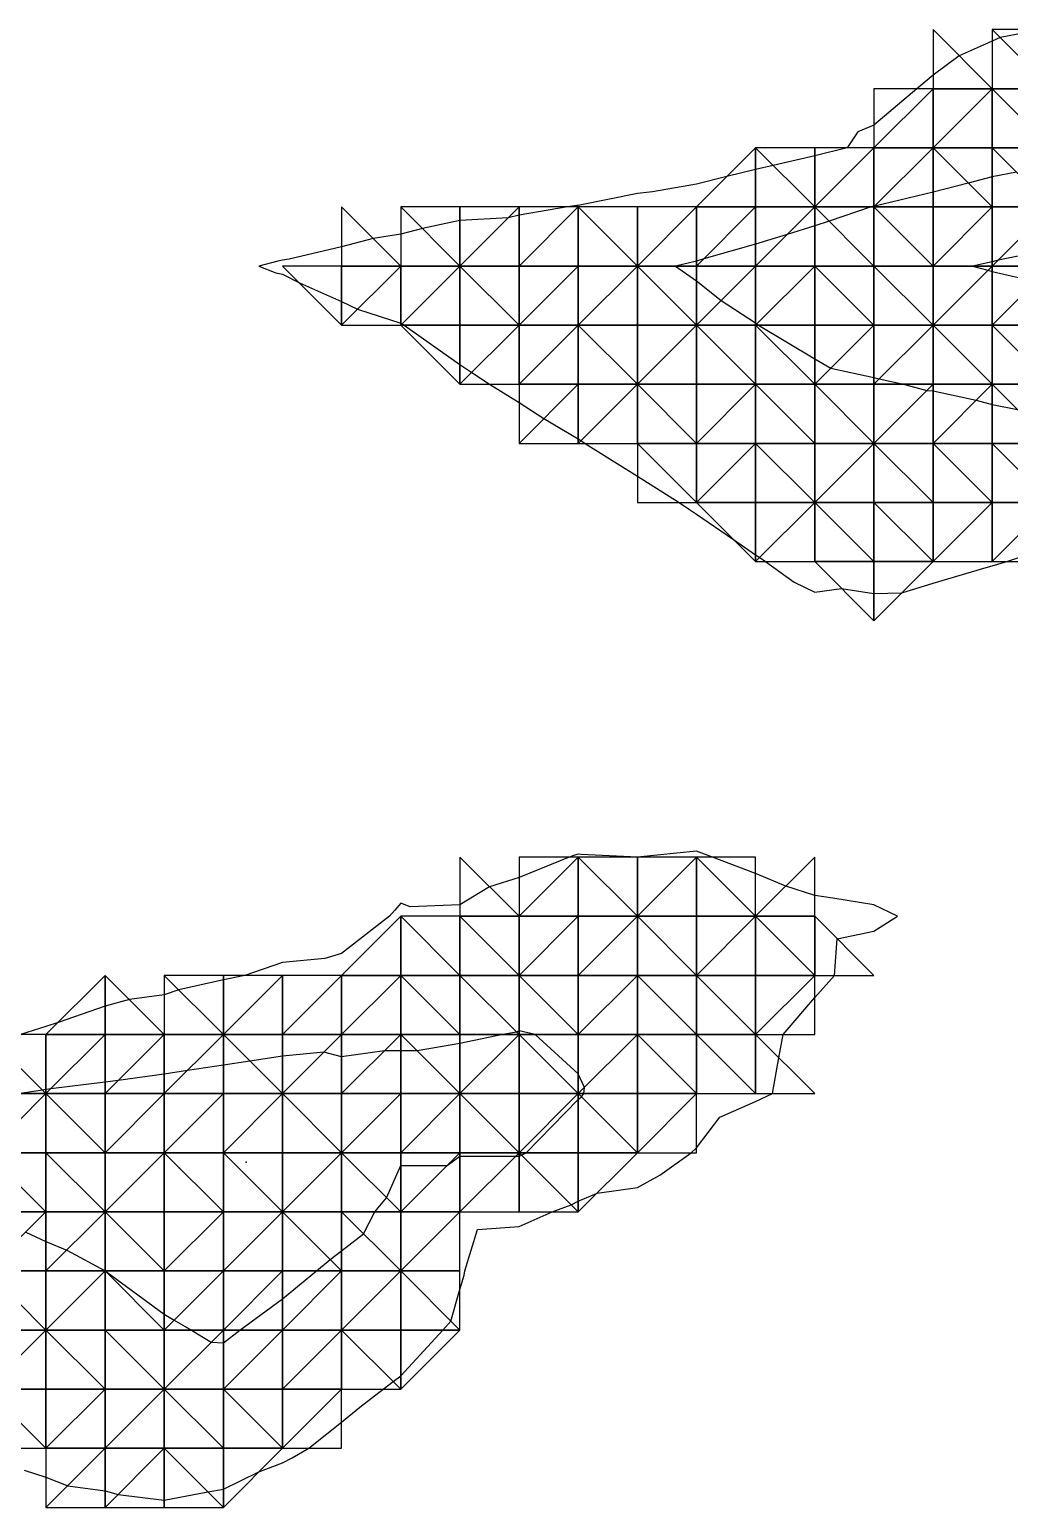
# Model space of a CAD drawing. Header units: metres. Extents: x 4732344 to 4732577, y 2266116 to 2266284.
# Drawn here: x 4732396.06 to 4732404.34, y 2266123.23 to 2266135.73 of the extents above; entities that cross this region are included whole.
import ezdxf

# ---------------------------------------------------------------- set-up
doc = ezdxf.new("R2010")
doc.units = ezdxf.units.M
doc.layers.add('TIN', color=5, linetype='Continuous')

msp = doc.modelspace()

# ---------------------------------------------------------------- linework, layer by layer
at = {"layer": 'lleno', "color": 3}
for points in [[(4732404.627, 2266135.731, 1328.022), (4732404.266, 2266135.663, 1328.024), (4732404.198, 2266135.634, 1328.025), (4732403.92, 2266135.509, 1328.028), (4732403.698, 2266135.346, 1328.033), (4732403.562, 2266135.231, 1328.035), (4732403.198, 2266134.923, 1328.043), (4732403.063, 2266134.866, 1328.045), (4732402.971, 2266134.731, 1328.048), (4732402.698, 2266134.664, 1328.05), (4732402.347, 2266134.582, 1328.053), (4732402.198, 2266134.548, 1328.054), (4732401.955, 2266134.488, 1328.056), (4732401.698, 2266134.423, 1328.058), (4732401.325, 2266134.358, 1328.061), (4732401.198, 2266134.343, 1328.061), (4732400.713, 2266134.246, 1328.065), (4732400.698, 2266134.244, 1328.065), (4732400.687, 2266134.242, 1328.065), (4732400.607, 2266134.231, 1328.066), (4732400.198, 2266134.162, 1328.068), (4732400.106, 2266134.139, 1328.069), (4732399.698, 2266134.116, 1328.071), (4732399.381, 2266134.048, 1328.073), (4732399.198, 2266134.001, 1328.075), (4732398.965, 2266133.964, 1328.077), (4732398.698, 2266133.894, 1328.079), (4732398.255, 2266133.788, 1328.081), (4732398.198, 2266133.781, 1328.081), (4732398.157, 2266133.772, 1328.081), (4732397.998, 2266133.731, 1328.081), (4732398.141, 2266133.674, 1328.08), (4732398.198, 2266133.662, 1328.079), (4732398.341, 2266133.588, 1328.078), (4732398.698, 2266133.431, 1328.075), (4732398.833, 2266133.366, 1328.073), (4732399.198, 2266133.249, 1328.07), (4732399.21, 2266133.243, 1328.07), (4732399.227, 2266133.231, 1328.07), (4732399.698, 2266132.898, 1328.064), (4732399.798, 2266132.831, 1328.063), (4732399.948, 2266132.731, 1328.06), (4732400.198, 2266132.577, 1328.049), (4732400.407, 2266132.44, 1328.039), (4732400.698, 2266132.268, 1328.025), (4732400.721, 2266132.254, 1328.024), (4732400.757, 2266132.231, 1328.023), (4732401.028, 2266132.061, 1328.01), (4732401.198, 2266131.953, 1328.003), (4732401.551, 2266131.731, 1327.994), (4732401.64, 2266131.673, 1327.992), (4732401.698, 2266131.631, 1327.99), (4732402.01, 2266131.419, 1327.981), (4732402.198, 2266131.289, 1327.976), (4732402.233, 2266131.266, 1327.975), (4732402.281, 2266131.231, 1327.974), (4732402.524, 2266131.057, 1327.967), (4732402.698, 2266130.972, 1327.963), (4732402.925, 2266131.004, 1327.964), (4732403.198, 2266130.962, 1327.961), (4732403.435, 2266130.968, 1327.961), (4732403.698, 2266131.049, 1327.963), (4732404.147, 2266131.18, 1327.966), (4732404.198, 2266131.195, 1327.967), (4732404.323, 2266131.231, 1327.968), (4732404.698, 2266131.359, 1327.976)], [(4732404.404, 2266134.525, 1328.148), (4732404.198, 2266134.484, 1328.149), (4732403.996, 2266134.433, 1328.151), (4732403.698, 2266134.357, 1328.153), (4732403.205, 2266134.238, 1328.157), (4732403.198, 2266134.236, 1328.157), (4732403.176, 2266134.231, 1328.158), (4732402.819, 2266134.11, 1328.161), (4732402.698, 2266134.072, 1328.162), (4732402.464, 2266133.997, 1328.165), (4732402.198, 2266133.915, 1328.167), (4732401.759, 2266133.792, 1328.168), (4732401.698, 2266133.773, 1328.168), (4732401.522, 2266133.731, 1328.167), (4732401.698, 2266133.606, 1328.162), (4732401.907, 2266133.44, 1328.155), (4732402.198, 2266133.25, 1328.147), (4732402.208, 2266133.241, 1328.147), (4732402.222, 2266133.231, 1328.147), (4732402.698, 2266132.945, 1328.135), (4732402.834, 2266132.867, 1328.132), (4732403.198, 2266132.787, 1328.127), (4732403.244, 2266132.777, 1328.127), (4732403.448, 2266132.731, 1328.125), (4732403.645, 2266132.678, 1328.122), (4732403.698, 2266132.675, 1328.122), (4732404.062, 2266132.595, 1328.118), (4732404.198, 2266132.561, 1328.116), (4732404.412, 2266132.517, 1328.114)], [(4732404.698, 2266133.871, 1328.26), (4732404.248, 2266133.781, 1328.26), (4732404.198, 2266133.765, 1328.26), (4732404.031, 2266133.731, 1328.259), (4732404.162, 2266133.695, 1328.258), (4732404.198, 2266133.686, 1328.257), (4732404.568, 2266133.601, 1328.256)], [(4732396.013, 2266123.546, 1328.256), (4732396.198, 2266123.487, 1328.262), (4732396.382, 2266123.415, 1328.269), (4732396.698, 2266123.371, 1328.277), (4732396.807, 2266123.34, 1328.281), (4732397.198, 2266123.292, 1328.29), (4732397.566, 2266123.363, 1328.294), (4732397.698, 2266123.386, 1328.296), (4732397.998, 2266123.531, 1328.305), (4732398.198, 2266123.609, 1328.319), (4732398.279, 2266123.65, 1328.325), (4732398.42, 2266123.731, 1328.336), (4732398.698, 2266123.952, 1328.359), (4732398.851, 2266124.078, 1328.373), (4732399.05, 2266124.231, 1328.389), (4732399.133, 2266124.296, 1328.396), (4732399.198, 2266124.345, 1328.402), (4732399.553, 2266124.731, 1328.436), (4732399.622, 2266124.807, 1328.44), (4732399.698, 2266125.075, 1328.44), (4732399.734, 2266125.195, 1328.44), (4732399.74, 2266125.231, 1328.44), (4732399.847, 2266125.582, 1328.441), (4732400.198, 2266125.606, 1328.448), (4732400.479, 2266125.731, 1328.452), (4732400.639, 2266125.79, 1328.455), (4732400.698, 2266125.822, 1328.456), (4732400.857, 2266125.89, 1328.459), (4732401.198, 2266125.937, 1328.476), (4732401.388, 2266126.041, 1328.487), (4732401.653, 2266126.231, 1328.487), (4732401.698, 2266126.272, 1328.485), (4732401.896, 2266126.533, 1328.476), (4732402.198, 2266126.664, 1328.467), (4732402.341, 2266126.731, 1328.462), (4732402.395, 2266127.034, 1328.428), (4732402.43, 2266127.231, 1328.406), (4732402.698, 2266127.544, 1328.375), (4732402.865, 2266127.731, 1328.356), (4732402.888, 2266128.041, 1328.321), (4732403.198, 2266128.106, 1328.317), (4732403.398, 2266128.231, 1328.3), (4732403.198, 2266128.328, 1328.288), (4732402.851, 2266128.384, 1328.28), (4732402.698, 2266128.408, 1328.275), (4732402.454, 2266128.487, 1328.261), (4732402.198, 2266128.593, 1328.244), (4732401.834, 2266128.731, 1328.221), (4732401.698, 2266128.783, 1328.212), (4732401.198, 2266128.731, 1328.208), (4732400.722, 2266128.755, 1328.21), (4732400.698, 2266128.757, 1328.211), (4732400.677, 2266128.752, 1328.212), (4732400.621, 2266128.731, 1328.216), (4732400.198, 2266128.559, 1328.245), (4732399.948, 2266128.481, 1328.26), (4732399.698, 2266128.327, 1328.284), (4732399.278, 2266128.311, 1328.279), (4732399.198, 2266128.342, 1328.275), (4732399.147, 2266128.282, 1328.279), (4732399.103, 2266128.231, 1328.282), (4732398.698, 2266127.916, 1328.301), (4732398.555, 2266127.874, 1328.302), (4732398.198, 2266127.84, 1328.298), (4732397.88, 2266127.731, 1328.301), (4732397.698, 2266127.693, 1328.301), (4732397.321, 2266127.608, 1328.318), (4732397.198, 2266127.568, 1328.318), (4732396.903, 2266127.526, 1328.315), (4732396.698, 2266127.47, 1328.315), (4732396.301, 2266127.334, 1328.317), (4732396.198, 2266127.299, 1328.317), (4732395.984, 2266127.231, 1328.318)], [(4732397.281, 2266124.814, 1328.426), (4732397.429, 2266124.731, 1328.426), (4732397.595, 2266124.628, 1328.425), (4732397.698, 2266124.622, 1328.428), (4732397.838, 2266124.731, 1328.44), (4732398.198, 2266124.996, 1328.47), (4732398.484, 2266125.231, 1328.494), (4732398.601, 2266125.328, 1328.504), (4732398.698, 2266125.402, 1328.512), (4732398.883, 2266125.546, 1328.523), (4732398.978, 2266125.731, 1328.524), (4732399.078, 2266125.851, 1328.525), (4732399.198, 2266126.122, 1328.527), (4732399.589, 2266126.122, 1328.534), (4732399.698, 2266126.201, 1328.536), (4732400.168, 2266126.201, 1328.545), (4732400.198, 2266126.202, 1328.545), (4732400.219, 2266126.21, 1328.546), (4732400.258, 2266126.231, 1328.546), (4732400.698, 2266126.682, 1328.541), (4732400.725, 2266126.704, 1328.54), (4732400.745, 2266126.731, 1328.538), (4732400.751, 2266126.784, 1328.534), (4732400.698, 2266126.898, 1328.522), (4732400.334, 2266127.231, 1328.489), (4732400.198, 2266127.262, 1328.483), (4732400.177, 2266127.252, 1328.484), (4732400.062, 2266127.231, 1328.483), (4732399.698, 2266127.154, 1328.483), (4732399.337, 2266127.092, 1328.481), (4732399.198, 2266127.092, 1328.479), (4732399.059, 2266127.092, 1328.476), (4732398.698, 2266127.041, 1328.473), (4732398.548, 2266127.081, 1328.467), (4732398.198, 2266127.049, 1328.463), (4732397.922, 2266127.007, 1328.462), (4732397.698, 2266126.971, 1328.46), (4732397.394, 2266126.927, 1328.465), (4732397.198, 2266126.896, 1328.463), (4732396.808, 2266126.841, 1328.459), (4732396.698, 2266126.828, 1328.458), (4732396.239, 2266126.772, 1328.453), (4732396.198, 2266126.766, 1328.453), (4732396.168, 2266126.761, 1328.453), (4732395.979, 2266126.731, 1328.451)], [(4732396.027, 2266125.56, 1328.43), (4732396.198, 2266125.481, 1328.43), (4732396.374, 2266125.407, 1328.431), (4732396.698, 2266125.231, 1328.43), (4732396.698, 2266125.231, 1328.43), (4732396.698, 2266125.231, 1328.43), (4732397.198, 2266124.867, 1328.427), (4732397.281, 2266124.814, 1328.426)]]:
    msp.add_polyline3d(points, dxfattribs=at)
at = {"layer": 'lleno_centroid', "color": 2}
for p in [(4732397.891, 2266126.152, 1328.495), (4732397.326, 2266126.1, 1328.374)]:
    msp.add_point(p, dxfattribs=at)
at = {"layer": 'TIN', "color": 5}
for points in [[(4732403.698, 2266135.231, 0.106), (4732404.198, 2266135.231, 0.125), (4732403.698, 2266135.731, 0.08)], [(4732404.198, 2266135.731, 0.094), (4732404.198, 2266135.231, 0.125), (4732404.698, 2266135.231, 0.138)], [(4732404.698, 2266135.231, 0.138), (4732404.698, 2266135.731, 0.101), (4732404.198, 2266135.731, 0.094)], [(4732403.198, 2266134.731, 0.11), (4732403.698, 2266134.731, 0.132), (4732403.698, 2266135.231, 0.106)], [(4732403.698, 2266135.231, 0.106), (4732403.198, 2266135.231, 0.084), (4732403.198, 2266134.731, 0.11)], [(4732404.198, 2266134.731, 0.155), (4732404.198, 2266135.231, 0.125), (4732403.698, 2266134.731, 0.132)], [(4732403.698, 2266134.731, 0.132), (4732404.198, 2266135.231, 0.125), (4732403.698, 2266135.231, 0.106)], [(4732404.198, 2266134.731, 0.155), (4732404.698, 2266134.731, 0.176), (4732404.198, 2266135.231, 0.125)], [(4732404.198, 2266135.231, 0.125), (4732404.698, 2266134.731, 0.176), (4732404.698, 2266135.231, 0.138)], [(4732401.698, 2266134.231, 0.135), (4732402.198, 2266134.231, 0.157), (4732402.198, 2266134.731, 0.067)], [(4732402.698, 2266134.231, 0.178), (4732402.198, 2266134.731, 0.067), (4732402.198, 2266134.231, 0.157)], [(4732402.698, 2266134.731, 0.088), (4732402.198, 2266134.731, 0.067), (4732402.698, 2266134.231, 0.178)], [(4732402.698, 2266134.231, 0.178), (4732403.198, 2266134.731, 0.11), (4732402.698, 2266134.731, 0.088)], [(4732402.698, 2266134.231, 0.178), (4732403.198, 2266134.231, 0.201), (4732403.198, 2266134.731, 0.11)], [(4732403.698, 2266134.231, 0.223), (4732403.698, 2266134.731, 0.132), (4732403.198, 2266134.231, 0.201)], [(4732403.698, 2266134.731, 0.132), (4732403.198, 2266134.731, 0.11), (4732403.198, 2266134.231, 0.201)], [(4732403.698, 2266134.731, 0.132), (4732404.198, 2266134.231, 0.246), (4732404.198, 2266134.731, 0.155)], [(4732403.698, 2266134.731, 0.132), (4732403.698, 2266134.231, 0.223), (4732404.198, 2266134.231, 0.246)], [(4732404.698, 2266134.231, 0.264), (4732404.698, 2266134.731, 0.176), (4732404.198, 2266134.731, 0.155)], [(4732404.198, 2266134.731, 0.155), (4732404.198, 2266134.231, 0.246), (4732404.698, 2266134.231, 0.264)], [(4732398.698, 2266133.731, 0.115), (4732399.198, 2266133.731, 0.127), (4732398.698, 2266134.231, 0.069)], [(4732399.698, 2266133.731, 0.14), (4732399.698, 2266134.231, 0.088), (4732399.198, 2266134.231, 0.077)], [(4732399.198, 2266134.231, 0.077), (4732399.198, 2266133.731, 0.127), (4732399.698, 2266133.731, 0.14)], [(4732400.198, 2266134.231, 0.091), (4732399.698, 2266134.231, 0.088), (4732399.698, 2266133.731, 0.14)], [(4732399.698, 2266133.731, 0.14), (4732400.198, 2266133.731, 0.156), (4732400.198, 2266134.231, 0.091)], [(4732400.198, 2266134.231, 0.091), (4732400.198, 2266133.731, 0.156), (4732400.698, 2266134.231, 0.102)], [(4732400.198, 2266133.731, 0.156), (4732400.698, 2266133.731, 0.173), (4732400.698, 2266134.231, 0.102)], [(4732400.698, 2266133.731, 0.173), (4732401.198, 2266133.731, 0.189), (4732400.698, 2266134.231, 0.102)], [(4732400.698, 2266134.231, 0.102), (4732401.198, 2266133.731, 0.189), (4732401.198, 2266134.231, 0.119)], [(4732401.198, 2266133.731, 0.189), (4732401.698, 2266133.731, 0.206), (4732401.698, 2266134.231, 0.135)], [(4732401.698, 2266134.231, 0.135), (4732401.198, 2266134.231, 0.119), (4732401.198, 2266133.731, 0.189)], [(4732401.698, 2266133.731, 0.206), (4732402.198, 2266134.231, 0.157), (4732401.698, 2266134.231, 0.135)], [(4732401.698, 2266133.731, 0.206), (4732402.198, 2266133.731, 0.225), (4732402.198, 2266134.231, 0.157)], [(4732402.698, 2266134.231, 0.178), (4732402.198, 2266133.731, 0.225), (4732402.698, 2266133.731, 0.247)], [(4732402.198, 2266134.231, 0.157), (4732402.198, 2266133.731, 0.225), (4732402.698, 2266134.231, 0.178)], [(4732402.698, 2266133.731, 0.247), (4732403.198, 2266133.731, 0.269), (4732402.698, 2266134.231, 0.178)], [(4732403.198, 2266133.731, 0.269), (4732403.198, 2266134.231, 0.201), (4732402.698, 2266134.231, 0.178)], [(4732403.198, 2266134.231, 0.201), (4732403.698, 2266133.731, 0.292), (4732403.698, 2266134.231, 0.223)], [(4732403.198, 2266134.231, 0.201), (4732403.198, 2266133.731, 0.269), (4732403.698, 2266133.731, 0.292)], [(4732404.198, 2266134.231, 0.246), (4732403.698, 2266134.231, 0.223), (4732403.698, 2266133.731, 0.292)], [(4732404.198, 2266133.731, 0.304), (4732404.198, 2266134.231, 0.246), (4732403.698, 2266133.731, 0.292)], [(4732404.198, 2266133.731, 0.304), (4732404.698, 2266133.731, 0.314), (4732404.698, 2266134.231, 0.264)], [(4732404.698, 2266134.231, 0.264), (4732404.198, 2266134.231, 0.246), (4732404.198, 2266133.731, 0.304)], [(4732398.698, 2266133.231, 0.09), (4732398.698, 2266133.731, 0.115), (4732398.198, 2266133.731, 0.104)], [(4732398.698, 2266133.231, 0.09), (4732399.198, 2266133.231, 0.099), (4732399.198, 2266133.731, 0.127)], [(4732399.198, 2266133.731, 0.127), (4732398.698, 2266133.731, 0.115), (4732398.698, 2266133.231, 0.09)], [(4732399.698, 2266133.731, 0.14), (4732399.198, 2266133.231, 0.099), (4732399.698, 2266133.231, 0.116)], [(4732399.698, 2266133.731, 0.14), (4732399.198, 2266133.731, 0.127), (4732399.198, 2266133.231, 0.099)], [(4732399.698, 2266133.231, 0.116), (4732400.198, 2266133.231, 0.132), (4732399.698, 2266133.731, 0.14)], [(4732399.698, 2266133.731, 0.14), (4732400.198, 2266133.231, 0.132), (4732400.198, 2266133.731, 0.156)], [(4732400.198, 2266133.731, 0.156), (4732400.198, 2266133.231, 0.132), (4732400.698, 2266133.731, 0.173)], [(4732400.198, 2266133.231, 0.132), (4732400.698, 2266133.231, 0.149), (4732400.698, 2266133.731, 0.173)], [(4732401.198, 2266133.731, 0.189), (4732400.698, 2266133.231, 0.149), (4732401.198, 2266133.231, 0.165)], [(4732401.198, 2266133.731, 0.189), (4732400.698, 2266133.731, 0.173), (4732400.698, 2266133.231, 0.149)], [(4732401.198, 2266133.231, 0.165), (4732401.698, 2266133.231, 0.182), (4732401.198, 2266133.731, 0.189)], [(4732401.198, 2266133.731, 0.189), (4732401.698, 2266133.231, 0.182), (4732401.698, 2266133.731, 0.206)], [(4732401.698, 2266133.231, 0.182), (4732402.198, 2266133.231, 0.199), (4732402.198, 2266133.731, 0.225)], [(4732402.198, 2266133.731, 0.225), (4732401.698, 2266133.731, 0.206), (4732401.698, 2266133.231, 0.182)], [(4732402.198, 2266133.231, 0.199), (4732402.698, 2266133.231, 0.22), (4732402.698, 2266133.731, 0.247)], [(4732402.698, 2266133.731, 0.247), (4732402.198, 2266133.731, 0.225), (4732402.198, 2266133.231, 0.199)], [(4732402.698, 2266133.731, 0.247), (4732402.698, 2266133.231, 0.22), (4732403.198, 2266133.231, 0.24)], [(4732403.198, 2266133.231, 0.24), (4732403.198, 2266133.731, 0.269), (4732402.698, 2266133.731, 0.247)], [(4732403.698, 2266133.731, 0.292), (4732403.198, 2266133.731, 0.269), (4732403.698, 2266133.231, 0.249)], [(4732403.198, 2266133.731, 0.269), (4732403.198, 2266133.231, 0.24), (4732403.698, 2266133.231, 0.249)], [(4732403.698, 2266133.231, 0.249), (4732404.198, 2266133.231, 0.26), (4732404.198, 2266133.731, 0.304)], [(4732404.198, 2266133.731, 0.304), (4732403.698, 2266133.731, 0.292), (4732403.698, 2266133.231, 0.249)], [(4732404.198, 2266133.231, 0.26), (4732404.698, 2266133.231, 0.269), (4732404.698, 2266133.731, 0.314)], [(4732404.198, 2266133.231, 0.26), (4732404.698, 2266133.731, 0.314), (4732404.198, 2266133.731, 0.304)], [(4732399.698, 2266133.231, 0.116), (4732399.198, 2266133.231, 0.099), (4732399.698, 2266132.731, 0.092)], [(4732399.698, 2266133.231, 0.116), (4732399.698, 2266132.731, 0.092), (4732400.198, 2266133.231, 0.132)], [(4732400.198, 2266133.231, 0.132), (4732399.698, 2266132.731, 0.092), (4732400.198, 2266132.731, 0.108)], [(4732400.698, 2266133.231, 0.149), (4732400.198, 2266133.231, 0.132), (4732400.198, 2266132.731, 0.108)], [(4732400.198, 2266132.731, 0.108), (4732400.698, 2266132.731, 0.125), (4732400.698, 2266133.231, 0.149)], [(4732400.698, 2266132.731, 0.125), (4732401.198, 2266132.731, 0.141), (4732400.698, 2266133.231, 0.149)], [(4732400.698, 2266133.231, 0.149), (4732401.198, 2266132.731, 0.141), (4732401.198, 2266133.231, 0.165)], [(4732401.698, 2266133.231, 0.182), (4732401.198, 2266132.731, 0.141), (4732401.698, 2266132.731, 0.157)], [(4732401.198, 2266133.231, 0.165), (4732401.198, 2266132.731, 0.141), (4732401.698, 2266133.231, 0.182)], [(4732401.698, 2266133.231, 0.182), (4732401.698, 2266132.731, 0.157), (4732402.198, 2266132.731, 0.174)], [(4732402.198, 2266132.731, 0.174), (4732402.198, 2266133.231, 0.199), (4732401.698, 2266133.231, 0.182)], [(4732402.198, 2266133.231, 0.199), (4732402.698, 2266132.731, 0.185), (4732402.698, 2266133.231, 0.22)], [(4732402.198, 2266132.731, 0.174), (4732402.698, 2266132.731, 0.185), (4732402.198, 2266133.231, 0.199)], [(4732402.698, 2266133.231, 0.22), (4732402.698, 2266132.731, 0.185), (4732403.198, 2266133.231, 0.24)], [(4732403.198, 2266133.231, 0.24), (4732402.698, 2266132.731, 0.185), (4732403.198, 2266132.731, 0.195)], [(4732403.698, 2266133.231, 0.249), (4732403.198, 2266132.731, 0.195), (4732403.698, 2266132.731, 0.205)], [(4732403.698, 2266133.231, 0.249), (4732403.198, 2266133.231, 0.24), (4732403.198, 2266132.731, 0.195)], [(4732403.698, 2266132.731, 0.205), (4732404.198, 2266132.731, 0.215), (4732403.698, 2266133.231, 0.249)], [(4732404.198, 2266132.731, 0.215), (4732404.198, 2266133.231, 0.26), (4732403.698, 2266133.231, 0.249)], [(4732404.698, 2266132.731, 0.225), (4732404.698, 2266133.231, 0.269), (4732404.198, 2266133.231, 0.26)], [(4732404.198, 2266133.231, 0.26), (4732404.198, 2266132.731, 0.215), (4732404.698, 2266132.731, 0.225)], [(4732400.198, 2266132.231, 0.082), (4732400.698, 2266132.231, 0.098), (4732400.698, 2266132.731, 0.125)], [(4732400.198, 2266132.231, 0.082), (4732400.698, 2266132.731, 0.125), (4732400.198, 2266132.731, 0.108)], [(4732401.198, 2266132.731, 0.141), (4732400.698, 2266132.231, 0.098), (4732401.198, 2266132.231, 0.115)], [(4732400.698, 2266132.731, 0.125), (4732400.698, 2266132.231, 0.098), (4732401.198, 2266132.731, 0.141)], [(4732401.198, 2266132.731, 0.141), (4732401.698, 2266132.231, 0.131), (4732401.698, 2266132.731, 0.157)], [(4732401.198, 2266132.231, 0.115), (4732401.698, 2266132.231, 0.131), (4732401.198, 2266132.731, 0.141)], [(4732401.698, 2266132.231, 0.131), (4732402.198, 2266132.231, 0.149), (4732402.198, 2266132.731, 0.174)], [(4732402.198, 2266132.731, 0.174), (4732401.698, 2266132.731, 0.157), (4732401.698, 2266132.231, 0.131)], [(4732402.198, 2266132.731, 0.174), (4732402.198, 2266132.231, 0.149), (4732402.698, 2266132.231, 0.159)], [(4732402.698, 2266132.231, 0.159), (4732402.698, 2266132.731, 0.185), (4732402.198, 2266132.731, 0.174)], [(4732402.698, 2266132.731, 0.185), (4732402.698, 2266132.231, 0.159), (4732403.198, 2266132.231, 0.158)], [(4732403.198, 2266132.731, 0.195), (4732402.698, 2266132.731, 0.185), (4732403.198, 2266132.231, 0.158)], [(4732403.198, 2266132.231, 0.158), (4732403.698, 2266132.231, 0.16), (4732403.698, 2266132.731, 0.205)], [(4732403.698, 2266132.731, 0.205), (4732403.198, 2266132.731, 0.195), (4732403.198, 2266132.231, 0.158)], [(4732404.198, 2266132.231, 0.171), (4732404.198, 2266132.731, 0.215), (4732403.698, 2266132.231, 0.16)], [(4732403.698, 2266132.231, 0.16), (4732404.198, 2266132.731, 0.215), (4732403.698, 2266132.731, 0.205)], [(4732404.198, 2266132.731, 0.215), (4732404.698, 2266132.231, 0.18), (4732404.698, 2266132.731, 0.225)], [(4732404.198, 2266132.731, 0.215), (4732404.198, 2266132.231, 0.171), (4732404.698, 2266132.231, 0.18)], [(4732401.698, 2266131.731, 0.105), (4732401.698, 2266132.231, 0.131), (4732401.198, 2266132.231, 0.115)], [(4732401.198, 2266132.231, 0.115), (4732401.198, 2266131.731, 0.088), (4732401.698, 2266131.731, 0.105)], [(4732402.198, 2266132.231, 0.149), (4732401.698, 2266132.231, 0.131), (4732401.698, 2266131.731, 0.105)], [(4732401.698, 2266131.731, 0.105), (4732402.198, 2266131.731, 0.123), (4732402.198, 2266132.231, 0.149)], [(4732402.198, 2266132.231, 0.149), (4732402.198, 2266131.731, 0.123), (4732402.698, 2266131.731, 0.14)], [(4732402.698, 2266131.731, 0.14), (4732402.698, 2266132.231, 0.159), (4732402.198, 2266132.231, 0.149)], [(4732402.698, 2266132.231, 0.159), (4732402.698, 2266131.731, 0.14), (4732403.198, 2266132.231, 0.158)], [(4732403.198, 2266132.231, 0.158), (4732402.698, 2266131.731, 0.14), (4732403.198, 2266131.731, 0.139)], [(4732403.698, 2266131.731, 0.138), (4732403.698, 2266132.231, 0.16), (4732403.198, 2266132.231, 0.158)], [(4732403.198, 2266132.231, 0.158), (4732403.198, 2266131.731, 0.139), (4732403.698, 2266131.731, 0.138)], [(4732404.198, 2266131.731, 0.136), (4732404.198, 2266132.231, 0.171), (4732403.698, 2266132.231, 0.16)], [(4732403.698, 2266132.231, 0.16), (4732403.698, 2266131.731, 0.138), (4732404.198, 2266131.731, 0.136)], [(4732404.698, 2266131.731, 0.135), (4732404.198, 2266132.231, 0.171), (4732404.198, 2266131.731, 0.136)], [(4732404.698, 2266132.231, 0.18), (4732404.198, 2266132.231, 0.171), (4732404.698, 2266131.731, 0.135)], [(4732402.198, 2266131.231, 0.097), (4732402.198, 2266131.731, 0.123), (4732401.698, 2266131.731, 0.105)], [(4732402.698, 2266131.731, 0.14), (4732402.198, 2266131.731, 0.123), (4732402.198, 2266131.231, 0.097)], [(4732402.698, 2266131.731, 0.14), (4732402.198, 2266131.231, 0.097), (4732402.698, 2266131.231, 0.115)], [(4732403.198, 2266131.231, 0.121), (4732403.198, 2266131.731, 0.139), (4732402.698, 2266131.731, 0.14)], [(4732402.698, 2266131.231, 0.115), (4732403.198, 2266131.231, 0.121), (4732402.698, 2266131.731, 0.14)], [(4732403.198, 2266131.731, 0.139), (4732403.698, 2266131.231, 0.12), (4732403.698, 2266131.731, 0.138)], [(4732403.198, 2266131.231, 0.121), (4732403.698, 2266131.231, 0.12), (4732403.198, 2266131.731, 0.139)], [(4732404.198, 2266131.731, 0.136), (4732403.698, 2266131.731, 0.138), (4732403.698, 2266131.231, 0.12)], [(4732403.698, 2266131.231, 0.12), (4732404.198, 2266131.231, 0.104), (4732404.198, 2266131.731, 0.136)], [(4732404.198, 2266131.231, 0.104), (4732404.698, 2266131.231, 0.088), (4732404.698, 2266131.731, 0.135)], [(4732404.198, 2266131.731, 0.136), (4732404.198, 2266131.231, 0.104), (4732404.698, 2266131.731, 0.135)], [(4732403.198, 2266130.731, 0.082), (4732403.198, 2266131.231, 0.121), (4732402.698, 2266131.231, 0.115)], [(4732403.198, 2266130.731, 0.082), (4732403.698, 2266131.231, 0.12), (4732403.198, 2266131.231, 0.121)], [(4732399.698, 2266128.731, 0.079), (4732399.698, 2266128.231, 0.105), (4732400.198, 2266128.231, 0.121)], [(4732400.198, 2266128.231, 0.121), (4732400.698, 2266128.231, 0.142), (4732400.698, 2266128.731, 0.102)], [(4732400.698, 2266128.731, 0.102), (4732400.198, 2266128.731, 0.089), (4732400.198, 2266128.231, 0.121)], [(4732401.198, 2266128.731, 0.1), (4732400.698, 2266128.731, 0.102), (4732401.198, 2266128.231, 0.134)], [(4732401.198, 2266128.231, 0.134), (4732400.698, 2266128.731, 0.102), (4732400.698, 2266128.231, 0.142)], [(4732401.698, 2266128.231, 0.13), (4732401.698, 2266128.731, 0.103), (4732401.198, 2266128.231, 0.134)], [(4732401.698, 2266128.731, 0.103), (4732401.198, 2266128.731, 0.1), (4732401.198, 2266128.231, 0.134)], [(4732402.198, 2266128.731, 0.092), (4732401.698, 2266128.731, 0.103), (4732402.198, 2266128.231, 0.121)], [(4732402.198, 2266128.231, 0.121), (4732401.698, 2266128.731, 0.103), (4732401.698, 2266128.231, 0.13)], [(4732402.198, 2266128.231, 0.121), (4732402.698, 2266128.231, 0.111), (4732402.698, 2266128.731, 0.08)], [(4732398.698, 2266127.731, 0.11), (4732399.198, 2266127.731, 0.123), (4732399.198, 2266128.231, 0.104)], [(4732399.698, 2266127.731, 0.133), (4732399.698, 2266128.231, 0.105), (4732399.198, 2266128.231, 0.104)], [(4732399.198, 2266128.231, 0.104), (4732399.198, 2266127.731, 0.123), (4732399.698, 2266127.731, 0.133)], [(4732399.698, 2266128.231, 0.105), (4732399.698, 2266127.731, 0.133), (4732400.198, 2266127.731, 0.155)], [(4732399.698, 2266128.231, 0.105), (4732400.198, 2266127.731, 0.155), (4732400.198, 2266128.231, 0.121)], [(4732400.698, 2266128.231, 0.142), (4732400.198, 2266127.731, 0.155), (4732400.698, 2266127.731, 0.174)], [(4732400.198, 2266128.231, 0.121), (4732400.198, 2266127.731, 0.155), (4732400.698, 2266128.231, 0.142)], [(4732401.198, 2266128.231, 0.134), (4732400.698, 2266128.231, 0.142), (4732400.698, 2266127.731, 0.174)], [(4732400.698, 2266127.731, 0.174), (4732401.198, 2266127.731, 0.161), (4732401.198, 2266128.231, 0.134)], [(4732401.198, 2266128.231, 0.134), (4732401.698, 2266127.731, 0.155), (4732401.698, 2266128.231, 0.13)], [(4732401.198, 2266128.231, 0.134), (4732401.198, 2266127.731, 0.161), (4732401.698, 2266127.731, 0.155)], [(4732401.698, 2266127.731, 0.155), (4732402.198, 2266128.231, 0.121), (4732401.698, 2266128.231, 0.13)], [(4732402.198, 2266127.731, 0.138), (4732402.198, 2266128.231, 0.121), (4732401.698, 2266127.731, 0.155)], [(4732402.698, 2266128.231, 0.111), (4732402.198, 2266128.231, 0.121), (4732402.698, 2266127.731, 0.109)], [(4732402.698, 2266127.731, 0.109), (4732402.198, 2266128.231, 0.121), (4732402.198, 2266127.731, 0.138)], [(4732402.698, 2266128.231, 0.111), (4732402.698, 2266127.731, 0.109), (4732403.198, 2266127.731, 0.082)], [(4732396.698, 2266127.231, 0.121), (4732396.698, 2266127.731, 0.077), (4732396.198, 2266127.231, 0.106)], [(4732396.698, 2266127.231, 0.121), (4732397.198, 2266127.231, 0.133), (4732396.698, 2266127.731, 0.077)], [(4732397.698, 2266127.231, 0.149), (4732397.698, 2266127.731, 0.096), (4732397.198, 2266127.731, 0.084)], [(4732397.198, 2266127.731, 0.084), (4732397.198, 2266127.231, 0.133), (4732397.698, 2266127.231, 0.149)], [(4732398.198, 2266127.231, 0.164), (4732398.198, 2266127.731, 0.107), (4732397.698, 2266127.231, 0.149)], [(4732397.698, 2266127.231, 0.149), (4732398.198, 2266127.731, 0.107), (4732397.698, 2266127.731, 0.096)], [(4732398.198, 2266127.231, 0.164), (4732398.698, 2266127.231, 0.173), (4732398.698, 2266127.731, 0.11)], [(4732398.698, 2266127.731, 0.11), (4732398.198, 2266127.731, 0.107), (4732398.198, 2266127.231, 0.164)], [(4732398.698, 2266127.231, 0.173), (4732399.198, 2266127.231, 0.183), (4732399.198, 2266127.731, 0.123)], [(4732399.198, 2266127.731, 0.123), (4732398.698, 2266127.731, 0.11), (4732398.698, 2266127.231, 0.173)], [(4732399.698, 2266127.231, 0.192), (4732399.698, 2266127.731, 0.133), (4732399.198, 2266127.731, 0.123)], [(4732399.198, 2266127.731, 0.123), (4732399.198, 2266127.231, 0.183), (4732399.698, 2266127.231, 0.192)], [(4732400.198, 2266127.231, 0.203), (4732400.198, 2266127.731, 0.155), (4732399.698, 2266127.731, 0.133)], [(4732399.698, 2266127.731, 0.133), (4732399.698, 2266127.231, 0.192), (4732400.198, 2266127.231, 0.203)], [(4732400.698, 2266127.231, 0.192), (4732400.198, 2266127.731, 0.155), (4732400.198, 2266127.231, 0.203)], [(4732400.698, 2266127.731, 0.174), (4732400.198, 2266127.731, 0.155), (4732400.698, 2266127.231, 0.192)], [(4732400.698, 2266127.731, 0.174), (4732400.698, 2266127.231, 0.192), (4732401.198, 2266127.731, 0.161)], [(4732400.698, 2266127.231, 0.192), (4732401.198, 2266127.231, 0.166), (4732401.198, 2266127.731, 0.161)], [(4732401.698, 2266127.231, 0.139), (4732401.698, 2266127.731, 0.155), (4732401.198, 2266127.731, 0.161)], [(4732401.198, 2266127.731, 0.161), (4732401.198, 2266127.231, 0.166), (4732401.698, 2266127.231, 0.139)], [(4732401.698, 2266127.731, 0.155), (4732401.698, 2266127.231, 0.139), (4732402.198, 2266127.231, 0.113)], [(4732401.698, 2266127.731, 0.155), (4732402.198, 2266127.231, 0.113), (4732402.198, 2266127.731, 0.138)], [(4732402.698, 2266127.731, 0.109), (4732402.198, 2266127.231, 0.113), (4732402.698, 2266127.231, 0.085)], [(4732402.198, 2266127.731, 0.138), (4732402.198, 2266127.231, 0.113), (4732402.698, 2266127.731, 0.109)], [(4732396.198, 2266127.231, 0.106), (4732395.698, 2266127.231, 0.092), (4732396.198, 2266126.731, 0.207)], [(4732395.698, 2266127.231, 0.092), (4732395.698, 2266126.731, 0.191), (4732396.198, 2266126.731, 0.207)], [(4732396.198, 2266126.731, 0.207), (4732396.698, 2266126.731, 0.219), (4732396.698, 2266127.231, 0.121)], [(4732396.698, 2266127.231, 0.121), (4732396.198, 2266127.231, 0.106), (4732396.198, 2266126.731, 0.207)], [(4732396.698, 2266126.731, 0.219), (4732397.198, 2266126.731, 0.233), (4732397.198, 2266127.231, 0.133)], [(4732396.698, 2266127.231, 0.121), (4732396.698, 2266126.731, 0.219), (4732397.198, 2266127.231, 0.133)], [(4732397.198, 2266126.731, 0.233), (4732397.698, 2266126.731, 0.247), (4732397.698, 2266127.231, 0.149)], [(4732397.698, 2266127.231, 0.149), (4732397.198, 2266127.231, 0.133), (4732397.198, 2266126.731, 0.233)], [(4732397.698, 2266126.731, 0.247), (4732398.198, 2266126.731, 0.263), (4732397.698, 2266127.231, 0.149)], [(4732397.698, 2266127.231, 0.149), (4732398.198, 2266126.731, 0.263), (4732398.198, 2266127.231, 0.164)], [(4732398.698, 2266126.731, 0.244), (4732398.698, 2266127.231, 0.173), (4732398.198, 2266126.731, 0.263)], [(4732398.198, 2266126.731, 0.263), (4732398.698, 2266127.231, 0.173), (4732398.198, 2266127.231, 0.164)], [(4732399.198, 2266127.231, 0.183), (4732398.698, 2266126.731, 0.244), (4732399.198, 2266126.731, 0.244)], [(4732399.198, 2266127.231, 0.183), (4732398.698, 2266127.231, 0.173), (4732398.698, 2266126.731, 0.244)], [(4732399.198, 2266126.731, 0.244), (4732399.698, 2266126.731, 0.244), (4732399.198, 2266127.231, 0.183)], [(4732399.198, 2266127.231, 0.183), (4732399.698, 2266126.731, 0.244), (4732399.698, 2266127.231, 0.192)], [(4732399.698, 2266126.731, 0.244), (4732400.198, 2266126.731, 0.245), (4732400.198, 2266127.231, 0.203)], [(4732400.198, 2266127.231, 0.203), (4732399.698, 2266127.231, 0.192), (4732399.698, 2266126.731, 0.244)], [(4732400.698, 2266126.731, 0.204), (4732400.698, 2266127.231, 0.192), (4732400.198, 2266127.231, 0.203)], [(4732400.198, 2266127.231, 0.203), (4732400.198, 2266126.731, 0.245), (4732400.698, 2266126.731, 0.204)], [(4732400.698, 2266127.231, 0.192), (4732400.698, 2266126.731, 0.204), (4732401.198, 2266127.231, 0.166)], [(4732401.198, 2266127.231, 0.166), (4732400.698, 2266126.731, 0.204), (4732401.198, 2266126.731, 0.161)], [(4732401.198, 2266126.731, 0.161), (4732401.698, 2266126.731, 0.134), (4732401.198, 2266127.231, 0.166)], [(4732401.698, 2266126.731, 0.134), (4732401.698, 2266127.231, 0.139), (4732401.198, 2266127.231, 0.166)], [(4732402.198, 2266126.731, 0.108), (4732402.198, 2266127.231, 0.113), (4732401.698, 2266127.231, 0.139)], [(4732401.698, 2266127.231, 0.139), (4732401.698, 2266126.731, 0.134), (4732402.198, 2266126.731, 0.108)], [(4732402.698, 2266126.731, 0.08), (4732402.198, 2266127.231, 0.113), (4732402.198, 2266126.731, 0.108)], [(4732396.198, 2266126.731, 0.207), (4732395.698, 2266126.231, 0.219), (4732396.198, 2266126.231, 0.233)], [(4732396.198, 2266126.731, 0.207), (4732395.698, 2266126.731, 0.191), (4732395.698, 2266126.231, 0.219)], [(4732396.698, 2266126.231, 0.244), (4732396.698, 2266126.731, 0.219), (4732396.198, 2266126.731, 0.207)], [(4732396.198, 2266126.731, 0.207), (4732396.198, 2266126.231, 0.233), (4732396.698, 2266126.231, 0.244)], [(4732397.198, 2266126.731, 0.233), (4732396.698, 2266126.731, 0.219), (4732396.698, 2266126.231, 0.244)], [(4732396.698, 2266126.231, 0.244), (4732397.198, 2266126.231, 0.258), (4732397.198, 2266126.731, 0.233)], [(4732397.698, 2266126.731, 0.247), (4732397.198, 2266126.731, 0.233), (4732397.198, 2266126.231, 0.258)], [(4732397.198, 2266126.231, 0.258), (4732397.698, 2266126.231, 0.274), (4732397.698, 2266126.731, 0.247)], [(4732398.198, 2266126.731, 0.263), (4732397.698, 2266126.731, 0.247), (4732397.698, 2266126.231, 0.274)], [(4732398.198, 2266126.731, 0.263), (4732397.698, 2266126.231, 0.274), (4732398.198, 2266126.231, 0.284)], [(4732398.198, 2266126.731, 0.263), (4732398.698, 2266126.231, 0.257), (4732398.698, 2266126.731, 0.244)], [(4732398.198, 2266126.231, 0.284), (4732398.698, 2266126.231, 0.257), (4732398.198, 2266126.731, 0.263)], [(4732399.198, 2266126.731, 0.244), (4732398.698, 2266126.731, 0.244), (4732398.698, 2266126.231, 0.257)], [(4732398.698, 2266126.231, 0.257), (4732399.198, 2266126.231, 0.205), (4732399.198, 2266126.731, 0.244)], [(4732399.198, 2266126.731, 0.244), (4732399.198, 2266126.231, 0.205), (4732399.698, 2266126.731, 0.244)], [(4732399.198, 2266126.231, 0.205), (4732399.698, 2266126.231, 0.205), (4732399.698, 2266126.731, 0.244)], [(4732400.198, 2266126.231, 0.205), (4732400.198, 2266126.731, 0.245), (4732399.698, 2266126.731, 0.244)], [(4732399.698, 2266126.731, 0.244), (4732399.698, 2266126.231, 0.205), (4732400.198, 2266126.231, 0.205)], [(4732400.198, 2266126.231, 0.205), (4732400.698, 2266126.231, 0.163), (4732400.698, 2266126.731, 0.204)], [(4732400.698, 2266126.731, 0.204), (4732400.198, 2266126.731, 0.245), (4732400.198, 2266126.231, 0.205)], [(4732400.698, 2266126.231, 0.163), (4732401.198, 2266126.231, 0.13), (4732400.698, 2266126.731, 0.204)], [(4732400.698, 2266126.731, 0.204), (4732401.198, 2266126.231, 0.13), (4732401.198, 2266126.731, 0.161)], [(4732401.198, 2266126.231, 0.13), (4732401.698, 2266126.731, 0.134), (4732401.198, 2266126.731, 0.161)], [(4732401.698, 2266126.231, 0.097), (4732401.698, 2266126.731, 0.134), (4732401.198, 2266126.231, 0.13)], [(4732395.698, 2266125.731, 0.198), (4732396.198, 2266125.731, 0.212), (4732395.698, 2266126.231, 0.219)], [(4732396.198, 2266125.731, 0.212), (4732396.198, 2266126.231, 0.233), (4732395.698, 2266126.231, 0.219)], [(4732396.698, 2266125.731, 0.222), (4732396.198, 2266126.231, 0.233), (4732396.198, 2266125.731, 0.212)], [(4732396.698, 2266126.231, 0.244), (4732396.198, 2266126.231, 0.233), (4732396.698, 2266125.731, 0.222)], [(4732396.698, 2266125.731, 0.222), (4732397.198, 2266126.231, 0.258), (4732396.698, 2266126.231, 0.244)], [(4732396.698, 2266125.731, 0.222), (4732397.198, 2266125.731, 0.237), (4732397.198, 2266126.231, 0.258)], [(4732397.198, 2266126.231, 0.258), (4732397.198, 2266125.731, 0.237), (4732397.698, 2266125.731, 0.253)], [(4732397.698, 2266125.731, 0.253), (4732397.698, 2266126.231, 0.274), (4732397.198, 2266126.231, 0.258)], [(4732397.698, 2266126.231, 0.274), (4732397.698, 2266125.731, 0.253), (4732398.198, 2266125.731, 0.25)], [(4732398.198, 2266126.231, 0.284), (4732397.698, 2266126.231, 0.274), (4732398.198, 2266125.731, 0.25)], [(4732398.198, 2266125.731, 0.25), (4732398.698, 2266126.231, 0.257), (4732398.198, 2266126.231, 0.284)], [(4732398.198, 2266125.731, 0.25), (4732398.698, 2266125.731, 0.223), (4732398.698, 2266126.231, 0.257)], [(4732399.198, 2266126.231, 0.205), (4732398.698, 2266126.231, 0.257), (4732399.198, 2266125.731, 0.182)], [(4732398.698, 2266126.231, 0.257), (4732398.698, 2266125.731, 0.223), (4732399.198, 2266125.731, 0.182)], [(4732399.198, 2266125.731, 0.182), (4732399.698, 2266125.731, 0.123), (4732399.698, 2266126.231, 0.205)], [(4732399.198, 2266125.731, 0.182), (4732399.698, 2266126.231, 0.205), (4732399.198, 2266126.231, 0.205)], [(4732400.198, 2266125.731, 0.118), (4732400.198, 2266126.231, 0.205), (4732399.698, 2266125.731, 0.123)], [(4732400.198, 2266126.231, 0.205), (4732399.698, 2266126.231, 0.205), (4732399.698, 2266125.731, 0.123)], [(4732400.698, 2266125.731, 0.086), (4732400.198, 2266126.231, 0.205), (4732400.198, 2266125.731, 0.118)], [(4732400.698, 2266125.731, 0.086), (4732400.698, 2266126.231, 0.163), (4732400.198, 2266126.231, 0.205)], [(4732400.698, 2266125.731, 0.086), (4732401.198, 2266126.231, 0.13), (4732400.698, 2266126.231, 0.163)], [(4732395.698, 2266125.231, 0.177), (4732396.198, 2266125.731, 0.212), (4732395.698, 2266125.731, 0.198)], [(4732396.198, 2266125.231, 0.188), (4732396.198, 2266125.731, 0.212), (4732395.698, 2266125.231, 0.177)], [(4732396.198, 2266125.231, 0.188), (4732396.698, 2266125.231, 0.2), (4732396.698, 2266125.731, 0.222)], [(4732396.698, 2266125.731, 0.222), (4732396.198, 2266125.731, 0.212), (4732396.198, 2266125.231, 0.188)], [(4732396.698, 2266125.731, 0.222), (4732396.698, 2266125.231, 0.2), (4732397.198, 2266125.231, 0.216)], [(4732397.198, 2266125.231, 0.216), (4732397.198, 2266125.731, 0.237), (4732396.698, 2266125.731, 0.222)], [(4732397.698, 2266125.731, 0.253), (4732397.198, 2266125.231, 0.216), (4732397.698, 2266125.231, 0.23)], [(4732397.698, 2266125.731, 0.253), (4732397.198, 2266125.731, 0.237), (4732397.198, 2266125.231, 0.216)], [(4732398.198, 2266125.731, 0.25), (4732397.698, 2266125.731, 0.253), (4732397.698, 2266125.231, 0.23)], [(4732397.698, 2266125.231, 0.23), (4732398.198, 2266125.231, 0.216), (4732398.198, 2266125.731, 0.25)], [(4732398.198, 2266125.231, 0.216), (4732398.698, 2266125.231, 0.188), (4732398.198, 2266125.731, 0.25)], [(4732398.198, 2266125.731, 0.25), (4732398.698, 2266125.231, 0.188), (4732398.698, 2266125.731, 0.223)], [(4732399.198, 2266125.231, 0.161), (4732399.198, 2266125.731, 0.182), (4732398.698, 2266125.731, 0.223)], [(4732398.698, 2266125.731, 0.223), (4732398.698, 2266125.231, 0.188), (4732399.198, 2266125.231, 0.161)], [(4732399.698, 2266125.231, 0.105), (4732399.698, 2266125.731, 0.123), (4732399.198, 2266125.231, 0.161)], [(4732399.698, 2266125.731, 0.123), (4732399.198, 2266125.731, 0.182), (4732399.198, 2266125.231, 0.161)], [(4732396.198, 2266125.231, 0.188), (4732395.698, 2266125.231, 0.177), (4732396.198, 2266124.731, 0.164)], [(4732396.198, 2266124.731, 0.164), (4732395.698, 2266125.231, 0.177), (4732395.698, 2266124.731, 0.156)], [(4732396.698, 2266124.731, 0.179), (4732396.698, 2266125.231, 0.2), (4732396.198, 2266124.731, 0.164)], [(4732396.198, 2266124.731, 0.164), (4732396.698, 2266125.231, 0.2), (4732396.198, 2266125.231, 0.188)], [(4732396.698, 2266125.231, 0.2), (4732397.198, 2266124.731, 0.194), (4732397.198, 2266125.231, 0.216)], [(4732396.698, 2266124.731, 0.179), (4732397.198, 2266124.731, 0.194), (4732396.698, 2266125.231, 0.2)], [(4732397.698, 2266125.231, 0.23), (4732397.198, 2266125.231, 0.216), (4732397.198, 2266124.731, 0.194)], [(4732397.698, 2266124.731, 0.207), (4732397.698, 2266125.231, 0.23), (4732397.198, 2266124.731, 0.194)], [(4732398.198, 2266125.231, 0.216), (4732397.698, 2266125.231, 0.23), (4732397.698, 2266124.731, 0.207)], [(4732397.698, 2266124.731, 0.207), (4732398.198, 2266124.731, 0.182), (4732398.198, 2266125.231, 0.216)], [(4732398.198, 2266124.731, 0.182), (4732398.698, 2266124.731, 0.154), (4732398.698, 2266125.231, 0.188)], [(4732398.698, 2266125.231, 0.188), (4732398.198, 2266125.231, 0.216), (4732398.198, 2266124.731, 0.182)], [(4732399.198, 2266125.231, 0.161), (4732398.698, 2266124.731, 0.154), (4732399.198, 2266124.731, 0.127)], [(4732399.198, 2266125.231, 0.161), (4732398.698, 2266125.231, 0.188), (4732398.698, 2266124.731, 0.154)], [(4732399.198, 2266124.731, 0.127), (4732399.698, 2266124.731, 0.089), (4732399.198, 2266125.231, 0.161)], [(4732399.698, 2266124.731, 0.089), (4732399.698, 2266125.231, 0.105), (4732399.198, 2266125.231, 0.161)], [(4732395.698, 2266124.231, 0.133), (4732396.198, 2266124.731, 0.164), (4732395.698, 2266124.731, 0.156)], [(4732396.198, 2266124.231, 0.143), (4732396.198, 2266124.731, 0.164), (4732395.698, 2266124.231, 0.133)], [(4732396.698, 2266124.731, 0.179), (4732396.198, 2266124.731, 0.164), (4732396.698, 2266124.231, 0.157)], [(4732396.698, 2266124.231, 0.157), (4732396.198, 2266124.731, 0.164), (4732396.198, 2266124.231, 0.143)], [(4732397.198, 2266124.231, 0.173), (4732397.198, 2266124.731, 0.194), (4732396.698, 2266124.731, 0.179)], [(4732396.698, 2266124.731, 0.179), (4732396.698, 2266124.231, 0.157), (4732397.198, 2266124.231, 0.173)], [(4732397.698, 2266124.731, 0.207), (4732397.198, 2266124.731, 0.194), (4732397.198, 2266124.231, 0.173)], [(4732397.198, 2266124.231, 0.173), (4732397.698, 2266124.231, 0.175), (4732397.698, 2266124.731, 0.207)], [(4732397.698, 2266124.231, 0.175), (4732398.198, 2266124.231, 0.147), (4732398.198, 2266124.731, 0.182)], [(4732397.698, 2266124.231, 0.175), (4732398.198, 2266124.731, 0.182), (4732397.698, 2266124.731, 0.207)], [(4732398.698, 2266124.231, 0.119), (4732398.698, 2266124.731, 0.154), (4732398.198, 2266124.231, 0.147)], [(4732398.198, 2266124.231, 0.147), (4732398.698, 2266124.731, 0.154), (4732398.198, 2266124.731, 0.182)], [(4732398.698, 2266124.731, 0.154), (4732399.198, 2266124.231, 0.092), (4732399.198, 2266124.731, 0.127)], [(4732398.698, 2266124.731, 0.154), (4732398.698, 2266124.231, 0.119), (4732399.198, 2266124.231, 0.092)], [(4732399.198, 2266124.731, 0.127), (4732399.198, 2266124.231, 0.092), (4732399.698, 2266124.731, 0.089)], [(4732396.198, 2266123.731, 0.12), (4732396.198, 2266124.231, 0.143), (4732395.698, 2266124.231, 0.133)], [(4732395.698, 2266124.231, 0.133), (4732395.698, 2266123.731, 0.109), (4732396.198, 2266123.731, 0.12)], [(4732396.198, 2266123.731, 0.12), (4732396.698, 2266123.731, 0.136), (4732396.698, 2266124.231, 0.157)], [(4732396.698, 2266124.231, 0.157), (4732396.198, 2266124.231, 0.143), (4732396.198, 2266123.731, 0.12)], [(4732396.698, 2266123.731, 0.136), (4732397.198, 2266123.731, 0.15), (4732397.198, 2266124.231, 0.173)], [(4732397.198, 2266124.231, 0.173), (4732396.698, 2266124.231, 0.157), (4732396.698, 2266123.731, 0.136)], [(4732397.698, 2266123.731, 0.14), (4732397.698, 2266124.231, 0.175), (4732397.198, 2266124.231, 0.173)], [(4732397.198, 2266124.231, 0.173), (4732397.198, 2266123.731, 0.15), (4732397.698, 2266123.731, 0.14)], [(4732398.198, 2266124.231, 0.147), (4732397.698, 2266124.231, 0.175), (4732398.198, 2266123.731, 0.112)], [(4732398.198, 2266123.731, 0.112), (4732397.698, 2266124.231, 0.175), (4732397.698, 2266123.731, 0.14)], [(4732398.698, 2266123.731, 0.085), (4732398.698, 2266124.231, 0.119), (4732398.198, 2266123.731, 0.112)], [(4732398.698, 2266124.231, 0.119), (4732398.198, 2266124.231, 0.147), (4732398.198, 2266123.731, 0.112)], [(4732396.698, 2266123.231, 0.086), (4732396.698, 2266123.731, 0.136), (4732396.198, 2266123.231, 0.079)], [(4732396.198, 2266123.231, 0.079), (4732396.698, 2266123.731, 0.136), (4732396.198, 2266123.731, 0.12)], [(4732397.198, 2266123.731, 0.15), (4732396.698, 2266123.731, 0.136), (4732396.698, 2266123.231, 0.086)], [(4732396.698, 2266123.231, 0.086), (4732397.198, 2266123.231, 0.093), (4732397.198, 2266123.731, 0.15)], [(4732397.698, 2266123.231, 0.082), (4732397.198, 2266123.731, 0.15), (4732397.198, 2266123.231, 0.093)], [(4732397.698, 2266123.731, 0.14), (4732397.198, 2266123.731, 0.15), (4732397.698, 2266123.231, 0.082)], [(4732397.698, 2266123.231, 0.082), (4732398.198, 2266123.731, 0.112), (4732397.698, 2266123.731, 0.14)]]:
    msp.add_3dface(points, dxfattribs=at)

doc.saveas('drawing.dxf')
